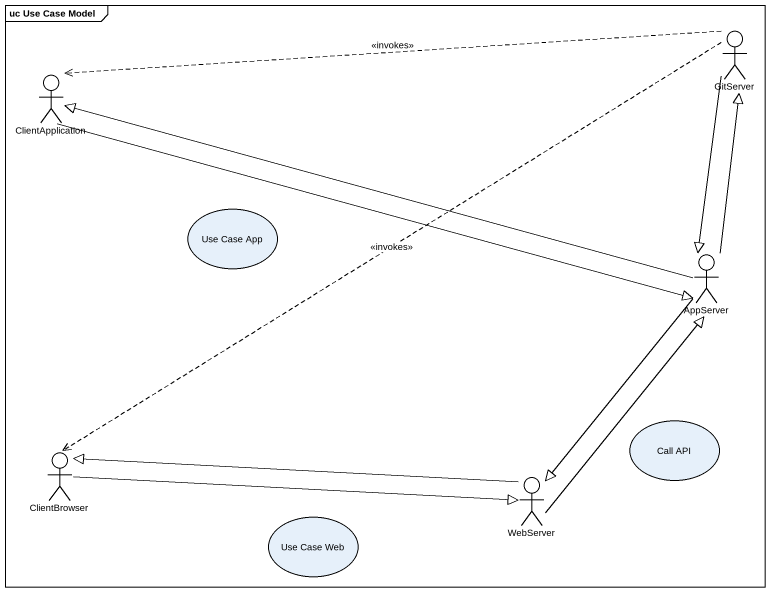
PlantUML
@startuml
mainframe uc Use Case Model
actor GitServer
actor ClientApplication
usecase "Use Case App" as Use_Case_App
actor AppServer
usecase "Call API" as Call_API
actor ClientBrowser
actor WebServer
usecase "Use Case Web" as Use_Case_Web
GitServer .left.> ClientApplication : <<invokes>>
GitServer --|> AppServer
GitServer ..> ClientBrowser : <<invokes>>
ClientApplication -right-|> AppServer
AppServer -up-|> GitServer
AppServer -left-|> ClientApplication
AppServer --|> WebServer
ClientBrowser -right-|> WebServer
WebServer -up-|> AppServer
WebServer -left-|> ClientBrowser
@enduml
